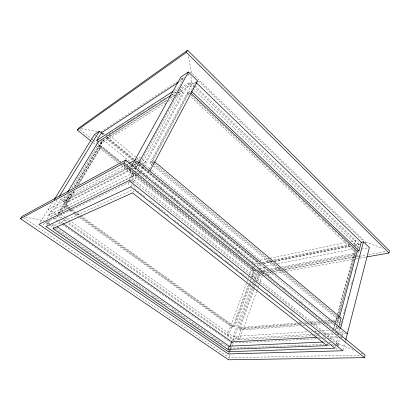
<?xml version="1.0" encoding="UTF-8"?>
<svg xmlns="http://www.w3.org/2000/svg" width="410" height="410" viewBox="0 0 410 410"><rect width="100%" height="100%" fill="white"/><g stroke="black" fill="none" stroke-linecap="round" stroke-linejoin="round"><path stroke-width="0.31" stroke-dasharray="2.05 1.54" d="M229.564 351.39L229.333 357.725L228.585 359.785M229.585 350.755L229.656 348.854M260.473 261.319L260.534 260.201L150.537 169.335M259.709 271.886L259.843 270.651M259.909 270.031L260.632 263.225L260.309 264.112L139.057 164.564M343.119 350.15L344.989 342.842M345.143 342.237L345.609 340.408M340.367 337.609L342.073 337.522L343.385 332.479L139.892 165.455L137.611 166.619M365.341 243.089L365.612 242.043L191.244 72.396L188.503 55.76M336.677 349.545L337.143 347.762M337.768 345.379L339.644 338.229M338.778 332.372L339.757 328.676M340.572 325.596L341.058 323.751M341.222 323.131L342.365 318.821M343.667 313.896L344.154 312.046M344.318 311.431L345.461 307.121M347.741 298.5L348.556 295.42M351.488 284.335L352.626 280.025M354.911 271.405L355.726 268.324M358.658 257.239L359.309 254.779M335.134 347.608L335.606 345.82M335.764 345.22L337.809 337.471M336.794 332.269L338.081 327.452M358.34 251.443L357.054 256.265L355.767 255.056M338.67 315.285L337.179 320.825L333.345 321.122M338.834 314.67L355.06 254.39L283.074 267.704M338.46 317.007L338.132 318.232L154.175 164.774M338.624 316.392L356.116 251.345L351.934 247.384M336.692 325.724L335.539 330.024L334.698 329.343M336.856 325.109L338.998 317.114M357.479 248.26L358.468 244.57L194.089 86.797M339.167 317.212L338.014 321.517L332.935 321.906M333.468 329.563L334.939 324.136M335.103 323.531L337.625 314.209M337.789 313.594L354.87 250.428M355.849 246.805L356.341 244.995L359.303 247.824L357.417 248.193M335.334 323.203L333.858 328.661L339.506 328.287M335.498 322.598L337.143 316.505M337.814 314.029L354.681 251.617L190.86 96.796M327.19 345.117L327.636 343.467M352.969 243.95L354.85 243.571L355.706 240.434L194.817 85.685M256.604 291.618L239.378 339.741L234.679 336.4M256.819 291.013L257.895 288.005M258.11 287.405L258.971 284.996M259.187 284.396L262.2 275.976M262.415 275.371L263.276 272.968M263.492 272.363L265.214 267.551L263.804 266.392L262.4 270.303M237.82 338.634L240.911 330.045L299.982 325.601M261.395 273.096L262.2 270.861M230.317 351.042L231.783 347.003M231.988 346.424L233.244 342.96L231.676 341.858M253.201 288.922L238.845 328.548L299.505 323.782M253.416 288.322L254.287 285.919M254.502 285.319L255.589 282.316M255.809 281.716L258.853 273.311M253.944 289.501L239.63 329.117L298.659 324.556M254.159 288.901L256.327 282.9M256.547 282.3L259.581 273.895M121.15 165.389L258.812 276.114L259.448 274.362L123.266 164.374M228.093 351.678L228.729 349.945M232.588 340.674L233.228 338.901L311.774 334.324M228.232 353.948L228.652 352.795M228.862 352.216L230.753 347.014M62.745 219.847L233.275 340.085L253.775 283.694M253.995 283.095L258.331 271.333M258.572 270.497L259.228 268.699M65.989 217.951L233.141 336.497L251.571 286.006M251.791 285.406L252.668 283.002M252.888 282.403L253.985 279.394M254.205 278.795L257.711 269.175M258.592 266.772L259.468 264.368L261.344 263.994M249.326 284.402L233.7 326.883L81.016 216.782M249.546 283.807L250.428 281.414M250.643 280.814L251.745 277.821M251.965 277.221L254.384 270.641L122.703 164.343M79.438 217.561L231.686 327.047L234.715 326.796L249.669 286.036M249.89 285.437L250.766 283.038M252.75 277.647L255.384 270.451L250.413 266.433M257.024 265.993L258.044 263.205L253.59 264.107M231.686 327.047L228.529 335.58L227.027 335.677L249.162 276.038M253.221 268.801L252.401 271.02L255.384 270.451M253.426 268.248L254.246 266.029M254.451 265.47L255.066 263.809L137.329 167.71M248.204 285.15L232.793 326.954L80.283 217.121M250.187 279.774L250.628 278.58M250.848 277.98L253.488 270.815L121.514 164.42M249.382 275.438L252.703 266.495M149.112 169.848L147.938 172.056L148.912 171.585M149.404 169.299L153.796 161.017L149.947 162.954L152.402 164.999M195.637 82.143L190.998 90.887L187.139 93.275L189 95.033M149.947 162.954L191.777 84.583L197.102 81.216M132.814 192.372L133.645 190.824M178.022 93.28L189.876 85.787L191.588 82.584L190.911 75.896M143.864 167.26L141.445 171.754L148.886 177.822M144.166 166.696L189.517 82.41L193.628 86.356M131.128 186.278L132.937 182.932M133.24 182.373L137.463 174.568M139.856 172.138L142.803 166.675M143.095 166.127L182.942 92.296L178.78 88.381M138.129 168.695L139.892 165.455M190.665 73.462L191.244 72.396L189.645 73.451M128.053 184.643L129.575 181.85M129.878 181.297L134.439 172.928M142.183 159.044L180.051 89.575M129.063 180.59L133.624 172.246M135.126 166.706L136.023 165.066M138.124 161.243L140.22 157.414L136.269 159.51M181.697 77.967L183.075 79.279L178.319 87.945L174.568 90.364M62.053 212.103L75.091 190.404M78.7 184.403L101.67 146.18L121.073 161.868M52.972 228.652L55.017 225.239L133.004 189.558M133.609 159.403L107.43 137.893L107.989 136.966M57.098 200.013L52.736 207.111L55.058 208.762L60.639 199.624L65.185 202.909L71.796 191.957M75.102 186.478L103.479 139.467M59.681 213.261L63.852 206.348L66.236 205.149L70.382 208.142M132.384 163.677L103.689 140.256L99.194 147.713L101.67 146.18M73.564 191.224L64.718 205.912L69.905 209.648M76.839 185.781L100.096 147.154L119.023 162.411M74.287 190.834L65.436 205.548L70.628 209.295M78.223 184.295L100.839 146.698L119.725 161.94M59.394 213.272L58.481 212.626L70.402 192.91M74.041 186.883L102.187 140.328M58.553 213.769L71.427 192.439M75.056 186.427L102.459 141.035L103.689 140.256M65.313 195.97L62.34 200.854L128.591 166.163M68.654 193.602L63.673 201.817L130.093 167.382M71.97 188.123L99.522 142.654L166.86 100.055M46.889 224.921L50.081 219.678M43.573 224.875L45.182 222.251M47.109 219.104L49.999 214.384L52.316 216.008L137.765 174.009M134.762 168.069L51.552 210.55L48.846 214.963L230.676 342.304M40.247 222.23L52.47 202.453M101.014 131.948L177.366 81.554M181.102 79.089L184.305 76.972M188.041 74.507L189.107 73.805M180.523 80.14L184.259 77.68M187.462 75.573L189.599 74.164M179.334 81.733L183.075 79.279M105.959 135.9L112.97 131.41M115.666 129.688L124.291 124.163M126.987 122.441L134.531 117.608M137.227 115.881L144.238 111.397M148.548 108.64L155.559 104.15M159.869 101.393L165.799 97.595M173.348 92.762L177.658 90.005M180.892 87.935L189.517 82.41M171.447 95.058L176.29 91.973M171.641 95.284L176.495 92.194M179.19 90.477L191.588 82.584L194.355 85.244M170.632 97.667L174.942 94.941M177.638 93.239L181.404 90.851L143.715 160.315L140.312 162.083M107.43 137.893L167.244 100.091M169.935 98.385L174.788 95.32M165.666 103.13L100.886 143.761L99.522 142.654M168.366 101.439L172.682 98.728M175.921 96.698L182.942 92.296M60.639 199.624L126.675 164.6M127.238 164.302L128.366 163.703M129.16 165.865L130.857 164.974M134.254 163.195L138.216 161.12M128.361 167.808L48.103 209.52L60.654 218.371M130.621 166.634L131.753 166.05M130.662 167.085L131.794 166.496M65.185 202.909L130.652 169.345M131.22 169.053L133.501 167.89M138.621 165.261L140.333 164.384M140.902 164.092L145.453 161.76L142.121 158.998M47.698 215.537L134.48 172.097M134.664 172.005L138.395 170.135M58.481 212.626L136.135 174.373M138.416 173.245L139.559 172.682L137.622 171.108M138.242 173.778L139.677 173.071M130.959 180.333L133.26 179.216L338.978 343.898L354.081 350.324M129.637 181.984L45.669 222.384L49.882 225.295M130.211 181.707L132.512 180.6L133.26 179.216L128.899 168.187M260.534 260.201L269.303 258.377M269.929 258.249L346.312 242.387M350.693 241.475L355.706 240.434L358.714 241.264M262.057 262.39L270.836 260.606M273.972 259.971L349.832 244.585M262.508 262.846L271.881 260.955M274.377 260.452L349.366 245.323M353.743 244.437L359.99 243.176M263.435 263.486L274.064 261.36M274.69 261.237L350.335 246.092M354.711 245.216L360.964 243.965M263.845 263.492L273.844 261.493M274.469 261.37L350.714 246.118M354.465 245.37L358.468 244.57M266.321 265.906L275.115 264.194M277.626 263.707L353.651 248.926M259.827 268.586L265.214 267.551M361.389 249.116L368.759 247.701M354.681 251.617L355.916 251.386M262.713 270.513L269.595 269.226M270.221 269.114L280.855 267.125M281.48 267.007L354.055 253.441L355.342 254.651M259.914 271.994L263.046 271.415M263.671 271.297L270.554 270.021M271.179 269.908L280.568 268.171M260.642 272.583L263.773 272.009M264.399 271.891L269.406 270.974M271.912 270.513L280.676 268.904M283.182 268.442L355.818 255.102M261.821 273.537L263.702 273.198M266.208 272.742L271.845 271.722M272.471 271.604L283.751 269.56M284.376 269.447L355.798 256.496M266.356 273.116L271.384 272.209M273.895 271.753L282.695 270.164M285.206 269.713L354.947 257.116M355.572 257.003L358.714 256.434M359.344 256.322L366.253 255.071M368.769 254.62L386.358 251.443M258.812 276.114L261.329 275.669M263.845 275.218L266.992 274.664M267.617 274.551L272.65 273.66M275.166 273.214L285.857 271.312M286.487 271.205L355.665 258.93M356.295 258.818L359.442 258.259M360.067 258.146L365.73 257.142M341.125 317.986L336.646 318.355L152.894 165.409M296.517 323.085L237.805 327.8L240.911 330.045M299.069 322.88L301.622 322.675M304.174 322.47L305.45 322.368M308.638 322.116L318.211 321.348M320.763 321.143L322.04 321.04M324.592 320.835L331.613 320.271M332.254 320.22L336.082 319.913L339.362 322.639M300.14 323.731L302.057 323.582M305.25 323.331L307.167 323.183M310.36 322.931L319.298 322.229M325.683 321.727L330.793 321.322M299.295 324.505L303.103 324.213M306.275 323.967L307.546 323.869M310.718 323.623L320.241 322.89M322.778 322.69L324.049 322.593M327.221 322.347L332.3 321.958M302.524 325.407L304.43 325.263M307.603 325.027L308.873 324.93M311.415 324.74L321.578 323.977M324.12 323.782L325.391 323.69M327.928 323.495L333.012 323.116M336.19 322.875L338.727 322.685M233.141 336.497L307.854 331.777M311.036 331.577L312.307 331.495M314.854 331.336L316.761 331.213M319.308 331.054L328.851 330.45M332.033 330.25L333.304 330.168M314.096 334.186L315.367 334.114M318.15 333.95L320.461 333.817M323.249 333.653L332.812 333.094M335.108 332.961L336.636 332.874M339.562 332.705L343.385 332.479M233.275 340.085L312.917 335.636M315.469 335.493L317.381 335.385M324.387 334.996L333.945 334.463M337.133 334.283L338.404 334.212M340.7 334.083L347.326 333.714M318.365 337.317L319.641 337.251M322.188 337.112L324.1 337.015M327.288 336.846L337.486 336.313M231.727 343.037L316.833 338.783M319.108 338.67L321.296 338.563M323.849 338.434L326.124 338.317M328.313 338.209L339.798 337.635M323.613 342.017L326.17 341.909M229.677 348.218L323.639 344.508M326.196 344.405L328.753 344.303M331.311 344.205L333.228 344.128M336.42 344L338.978 343.898L338.645 345.184L337.363 345.23M327.774 345.589L330.332 345.497M332.889 345.399L334.806 345.328M359.385 355.132L229.333 357.725L24.041 217.905M81.031 128.658L97.267 131.333M25.686 217.203L44.48 220.893M102.305 133.347L104.775 133.988M49.759 223.634L45.669 222.384L46.361 221.262L49.513 223.445M52.68 224.526L55.017 225.239L56.073 225.971M329.256 342.196L332.192 343.129M336.882 344.625L338.645 345.184L132.512 180.6L132.989 182.347M365.612 242.043L382.93 248.445M361.056 353.292L364.541 354.773M50.404 225.659L54.089 228.201M54.617 228.565L130.908 281.286M133.537 283.1L148.794 293.647M151.951 295.825L167.208 306.372M171.944 309.642L186.15 319.457M191.414 323.095L205.092 332.546M211.406 336.912L222.984 344.907M51.614 224.9L55.816 227.811M56.339 228.175L228.103 347.127M54.935 217.843L58.071 220.042M58.594 220.411L62.776 223.347M51.552 210.55L57.292 214.609M57.815 214.978L66.748 221.287M68.777 222.722L233.228 338.901M60.767 214.245L65.467 217.577M63.852 206.348L67.486 208.967M69.567 210.458L72.683 212.703M74.763 214.194L78.92 217.187M72.452 209.638L75.045 211.509M77.121 213.01L80.232 215.255M80.749 215.629L234.715 326.796M71.15 209.669L80.498 216.408M70.428 210.022L75.097 213.384M75.614 213.759L78.207 215.624M144.791 196.713L134.746 188.759L133.788 185.264M149.814 200.69L168.894 215.793M174.419 220.17L179.944 224.542M180.446 224.941L184.464 228.119M184.966 228.519L188.984 231.696M189.487 232.096L193.505 235.273M197.015 238.056L200.029 240.445M200.531 240.839L204.549 244.022M205.051 244.421L206.558 245.61M207.06 246.01L209.069 247.599M209.571 247.999L211.078 249.193M211.58 249.587L213.589 251.176M214.092 251.576L215.598 252.77M216.101 253.165L218.11 254.759M218.612 255.153L220.119 256.347M220.621 256.742L222.128 257.936M225.141 260.324L226.648 261.513M227.15 261.913L229.154 263.502M229.656 263.902L231.163 265.091M231.665 265.49L233.172 266.684M236.186 269.068L237.692 270.262M240.706 272.645L242.213 273.839M242.715 274.239L246.733 277.416M251.755 281.393L253.262 282.587M256.276 284.97L257.782 286.165M266.315 292.924L271.338 296.896M290.926 312.405L294.944 315.582M314.526 331.09L319.549 335.062M119.52 162.816L121.017 164.02M91.327 141.296L92.819 142.501M93.321 142.9L96.309 145.309M96.811 145.709L118.244 162.965M123.559 163.877L208.126 232.25M208.623 232.649L215.091 237.877M215.588 238.282L222.056 243.509M222.553 243.909L229.021 249.136M229.518 249.541L238.471 256.778M238.968 257.183L240.46 258.387M240.962 258.792L242.951 260.401M243.448 260.801L245.436 262.41M245.933 262.81L247.425 264.019M247.922 264.419L249.915 266.029M80.027 129.447L90.958 138.278M91.456 138.683L92.947 139.887M93.444 140.287L120.284 161.965M94.449 134.511L95.863 135.664M96.335 136.048L97.749 137.196M101.516 140.266L102.459 141.035M131.533 166.163L137.135 170.714M336.933 333.115L338.291 334.217M136.955 170.857L342.073 337.522M134.854 165.691L136.832 167.311M154.837 182.67L163.267 189.548M171.201 196.016L179.631 202.894M187.565 209.361L195.006 215.429M202.94 221.897L210.376 227.965M219.304 235.243L225.751 240.501M235.171 248.183L241.126 253.037M251.54 261.529L255.01 264.358M267.407 274.469L271.374 277.703M283.771 287.815L286.749 290.239M300.632 301.565L302.119 302.78M105.657 138.262L132.871 160.571M134.849 162.196L135.838 163.006M138.313 165.035L259.468 264.368M102.5 133.168L104.473 134.793M107.44 137.232L134.126 159.183M136.099 160.807L137.586 162.027M101.383 132.922L103.627 134.767M135.582 161.027L137.063 162.242M139.041 163.867L229.918 238.548M230.41 238.953L256.091 260.058M256.588 260.463L259.55 262.897M101.444 133.68L102.93 134.9M106.395 137.745L134.603 160.904M135.095 161.309L136.581 162.529M109.101 135.11L135.736 157.112M136.233 157.517L139.19 159.962M139.682 160.371L150.045 168.93M153.683 164.364L151.223 162.314L188.421 92.486L190.742 94.684M154.186 163.452L152.223 161.812L189.42 91.861L190.348 92.742M154.678 163.862L339.295 318.139M191.203 95.125L248.342 149.25M248.808 149.691L252.99 153.653M253.452 154.093L258.1 158.491M258.561 158.931L262.743 162.893M263.21 163.334L266.925 166.855M268.781 168.612L272.501 172.133M272.963 172.574L278.072 177.417M278.539 177.858L282.254 181.374M282.721 181.814L287.83 186.658M288.291 187.098L292.012 190.619M292.473 191.06L296.656 195.016M298.511 196.779L300.837 198.978M302.693 200.741L306.408 204.262M308.269 206.02L310.59 208.218M312.451 209.981L317.56 214.82M318.022 215.26L320.348 217.459M322.204 219.222L326.386 223.183M328.241 224.941L330.101 226.704M331.962 228.462L336.138 232.424M337.999 234.182L339.854 235.945M341.714 237.703L345.896 241.664M347.752 243.427L349.612 245.185M189.876 85.787L192.649 88.437M193.11 88.878L354.85 243.571M198.46 81.031L363.05 240.865M125.911 160.638L127.751 165.281"/><path stroke-width="0.61" d="M364.505 357.648L365.12 355.019L125.68 160.059L21.925 216.465L20.5 218.689L228.585 359.785L364.505 357.648L124.066 162.924L20.5 218.689M366.986 256.921L388.998 253.016L389.5 250.874L187.585 50.215L78.535 128.243L77.367 130.062L90.825 140.897M345.768 339.803L369.374 247.589L363.439 241.828L361.271 242.269L196.098 82.589M340.648 328.215L363.439 241.828M338.691 327.144L341.125 317.986L154.775 161.837M357.151 251.151L359.001 250.797L361.271 242.269M339.623 316.909L357.238 251.135L190.814 93.183M229.989 346.481L231.676 341.858L317.089 337.384M227.955 349.361L327.036 345.666L132.538 192.89L52.972 228.652L227.955 349.361L229.123 346.158L322.978 342.048M149.886 171.113L197.594 80.908L188.421 72.011L180.784 77.09L131.846 165.599M135.449 168.905L188.421 72.011M124.066 162.924L125.68 160.059M77.367 130.062L186.355 52.398L187.585 50.215M67.624 192.167L98.323 141.686L170.914 95.402M98.61 141.916L96.791 140.44L101.383 132.922L178.268 82.436M59.445 196.195L99.348 131.251L101.383 132.922M54.146 199.737L94.449 134.511L99.348 131.251M96.791 140.44L172.958 91.399M128.93 163.405L135.705 159.813M132.076 165.881L139.098 162.227L347.326 333.714M57.123 226.699L229.123 346.158M63.299 223.711L231.676 341.858M191.465 91.327L359.001 250.797M186.355 52.398L388.998 253.016M129.063 180.59L38.94 224.347L228.232 353.948L342.96 350.76L129.063 180.59M130.826 186.837L45.93 226.494L228.093 351.678L334.975 348.203L130.826 186.837"/></g></svg>
